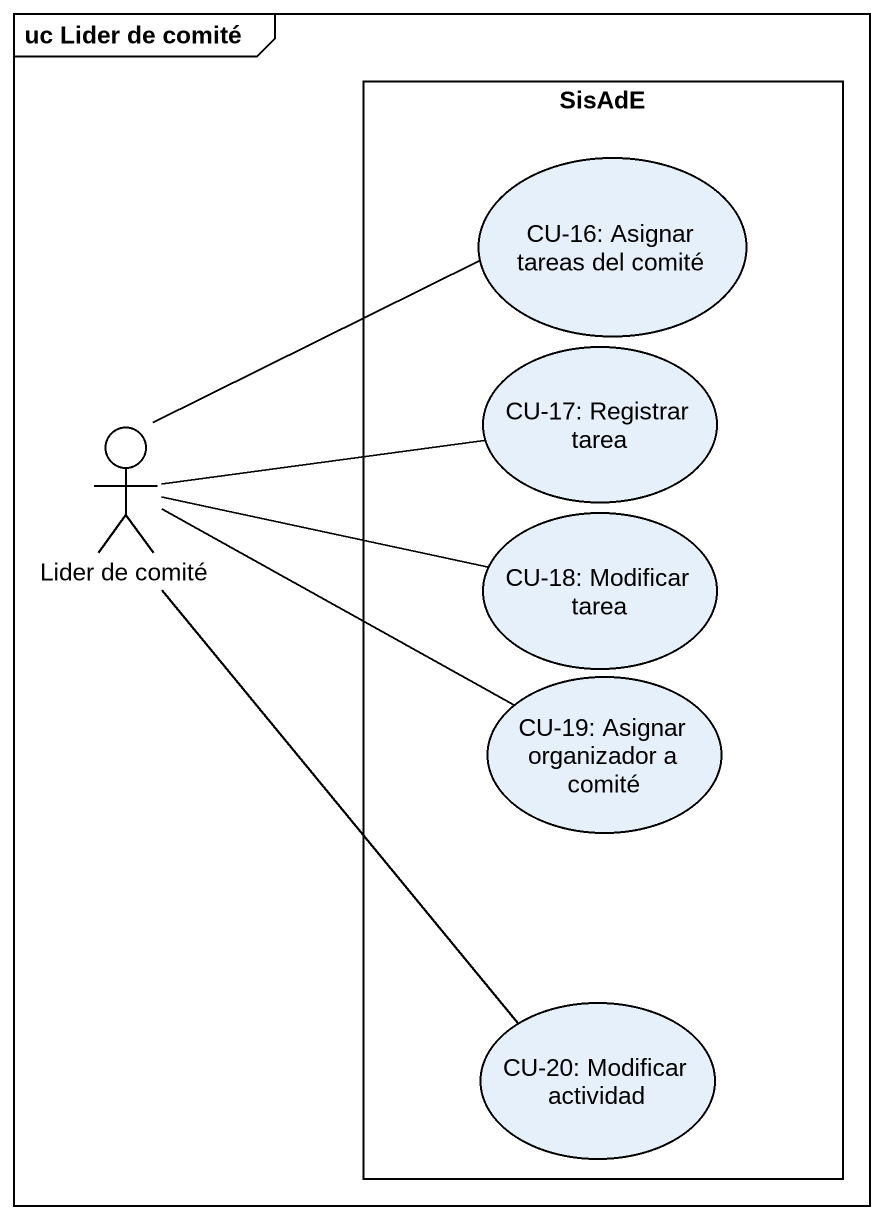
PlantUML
@startuml
mainframe uc Lider de comité
rectangle SisAdE {
  usecase "CU-16: Asignar tareas del comité" as CU_16_Asignar_tareas_del
  usecase "CU-17: Registrar tarea" as CU_17_Registrar_tarea
  usecase "CU-18: Modificar tarea" as CU_18_Modificar_tarea
  usecase "CU-19: Asignar organizador a comité" as CU_19_Asignar_organizador_a
  usecase "CU-20: Modificar actividad" as CU_20_Modificar_actividad
}
actor "Lider de comité" as Lider_de_comité
Lider_de_comité -right- CU_16_Asignar_tareas_del
Lider_de_comité -right- CU_17_Registrar_tarea
Lider_de_comité -right- CU_18_Modificar_tarea
Lider_de_comité -right- CU_19_Asignar_organizador_a
Lider_de_comité -- CU_20_Modificar_actividad
@enduml
